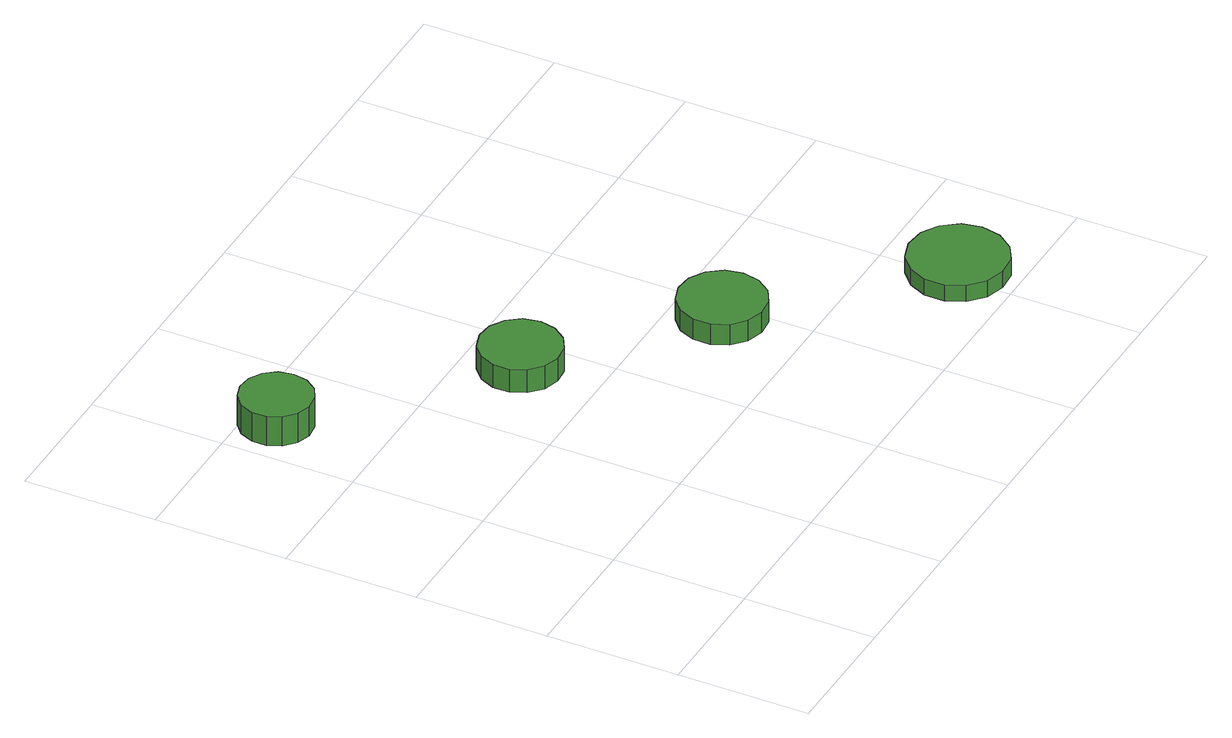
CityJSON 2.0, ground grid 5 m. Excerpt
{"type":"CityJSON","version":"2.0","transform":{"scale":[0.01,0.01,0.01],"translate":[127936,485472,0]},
"CityObjects":{
"tree1":{"type":"SolitaryVegetationObject","attributes":{"function":"something"},"geometry":[{"type":"MultiSurface","lod":"1","boundaries":[[[0,1,2,3,4,5,6,7,8,9,10,11,12,13,14]],[[15,16,17,18,19,20,21,22,23,24,25,26,27,28,29]],[[0,29,28,1]],[[1,28,27,2]],[[2,27,26,3]],[[3,26,25,4]],[[4,25,24,5]],[[5,24,23,6]],[[6,23,22,7]],[[7,22,21,8]],[[8,21,20,9]],[[9,20,19,10]],[[10,19,18,11]],[[11,18,17,12]],[[12,17,16,13]],[[13,16,15,14]],[[14,15,29,0]]]}]},
"tree2":{"type":"SolitaryVegetationObject","attributes":{"function":"something"},"geometry":[{"type":"MultiSurface","lod":"1","boundaries":[[[30,31,32,33,34,35,36,37,38,39,40,41,42,43,44]],[[45,46,47,48,49,50,51,52,53,54,55,56,57,58,59]],[[30,59,58,31]],[[31,58,57,32]],[[32,57,56,33]],[[33,56,55,34]],[[34,55,54,35]],[[35,54,53,36]],[[36,53,52,37]],[[37,52,51,38]],[[38,51,50,39]],[[39,50,49,40]],[[40,49,48,41]],[[41,48,47,42]],[[42,47,46,43]],[[43,46,45,44]],[[44,45,59,30]]]}]},
"tree3":{"type":"SolitaryVegetationObject","attributes":{"function":"something"},"geometry":[{"type":"MultiSurface","lod":"1","boundaries":[[[60,61,62,63,64,65,66,67,68,69,70,71,72,73,74]],[[75,76,77,78,79,80,81,82,83,84,85,86,87,88,89]],[[60,89,88,61]],[[61,88,87,62]],[[62,87,86,63]],[[63,86,85,64]],[[64,85,84,65]],[[65,84,83,66]],[[66,83,82,67]],[[67,82,81,68]],[[68,81,80,69]],[[69,80,79,70]],[[70,79,78,71]],[[71,78,77,72]],[[72,77,76,73]],[[73,76,75,74]],[[74,75,89,60]]]}]},
"tree4":{"type":"SolitaryVegetationObject","attributes":{"function":"something"},"geometry":[{"type":"MultiSurface","lod":"1","boundaries":[[[90,91,92,93,94,95,96,97,98,99,100,101,102,103,104]],[[105,106,107,108,109,110,111,112,113,114,115,116,117,118,119]],[[90,119,118,91]],[[91,118,117,92]],[[92,117,116,93]],[[93,116,115,94]],[[94,115,114,95]],[[95,114,113,96]],[[96,113,112,97]],[[97,112,111,98]],[[98,111,110,99]],[[99,110,109,100]],[[100,109,108,101]],[[101,108,107,102]],[[102,107,106,103]],[[103,106,105,104]],[[104,105,119,90]]]}]}
},
"vertices":[
[325,1889,143],[314,1943,143],[281,1988,143],[233,2016,143],[178,2022,143],[125,2005,143],[83,1967,143],[61,1917,143],[61,1861,143],[83,1810,143],[125,1773,143],[178,1756,143],[233,1762,143],[281,1789,143],[314,1834,143],[314,1834,22],[281,1789,22],[233,1762,22],[178,1756,22],[125,1773,22],[83,1810,22],[61,1861,22],[61,1917,22],[83,1967,22],[125,2005,22],[178,2022,22],[233,2016,22],[281,1988,22],[314,1943,22],[325,1889,22],
[1013,1295,118],[1000,1357,118],[963,1407,118],[909,1439,118],[847,1445,118],[787,1426,118],[741,1384,118],[715,1327,118],[715,1264,118],[741,1207,118],[787,1165,118],[847,1146,118],[909,1152,118],[963,1184,118],[1000,1234,118],[1000,1234,22],[963,1184,22],[909,1152,22],[847,1146,22],[787,1165,22],[741,1207,22],[715,1264,22],[715,1327,22],[741,1384,22],[787,1426,22],[847,1445,22],[909,1439,22],[963,1407,22],[1000,1357,22],[1013,1295,22],
[1593,814,107],[1579,879,107],[1540,933,107],[1482,967,107],[1416,974,107],[1352,953,107],[1302,908,107],[1275,847,107],[1275,780,107],[1302,719,107],[1352,675,107],[1416,654,107],[1482,661,107],[1540,694,107],[1579,748,107],[1579,748,22],[1540,694,22],[1482,661,22],[1416,654,22],[1352,675,22],[1302,719,22],[1275,780,22],[1275,847,22],[1302,908,22],[1352,953,22],[1416,974,22],[1482,967,22],[1540,933,22],[1579,879,22],[1593,814,22],
[2224,221,90],[2209,295,90],[2164,356,90],[2099,394,90],[2023,402,90],[1951,379,90],[1895,328,90],[1864,259,90],[1864,183,90],[1895,114,90],[1951,63,90],[2023,40,90],[2099,47,90],[2164,85,90],[2209,147,90],[2209,147,23],[2164,85,23],[2099,47,23],[2023,40,23],[1951,63,23],[1895,114,23],[1864,183,23],[1864,259,23],[1895,328,23],[1951,379,23],[2023,402,23],[2099,394,23],[2164,356,23],[2209,295,23],[2224,221,23]
]}
